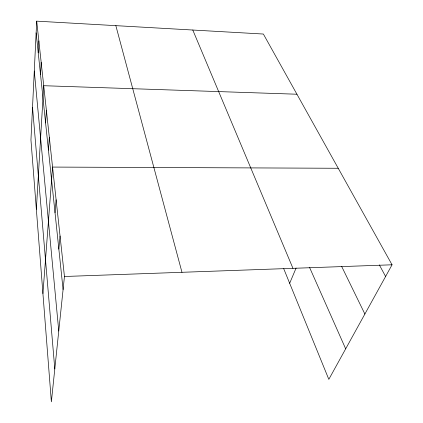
<?xml version="1.0" encoding="UTF-8"?>
<svg xmlns="http://www.w3.org/2000/svg" width="423" height="423" viewBox="0 0 423 423"><rect width="100%" height="100%" fill="white"/><g stroke="black" fill="none" stroke-linecap="round" stroke-linejoin="round"><path stroke-width="0.63" d="M36.701 21.15L30.948 139.913L51.368 401.85L64.449 276.494L36.701 21.15L263.37 34.041L392.052 264.793L328.824 379.357L283.717 268.695M38.234 52.833L38.853 40.931M40.508 74.496L41.179 62.377M36.352 209.248L43.717 85.71L296.935 94.223M45.594 122.934L46.403 110.408M48.449 150.117L49.338 137.422M42.924 293.557L52.558 167.074L338.226 168.269M55.027 212.758L56.116 199.788M58.845 249.094L60.055 236.06M289.665 283.283L296.095 268.06M64.449 276.494L392.052 264.793M379.352 264.914L385.602 276.483M341.705 266.532L364.875 314.035M309.493 267.257L345.67 348.832M192.788 30.028L292.959 268.33M115.844 25.65L181.969 272.296M36.135 32.835L63.09 289.533M34.284 71.022L58.76 331.029M32.523 107.315L54.8 368.962"/></g></svg>
